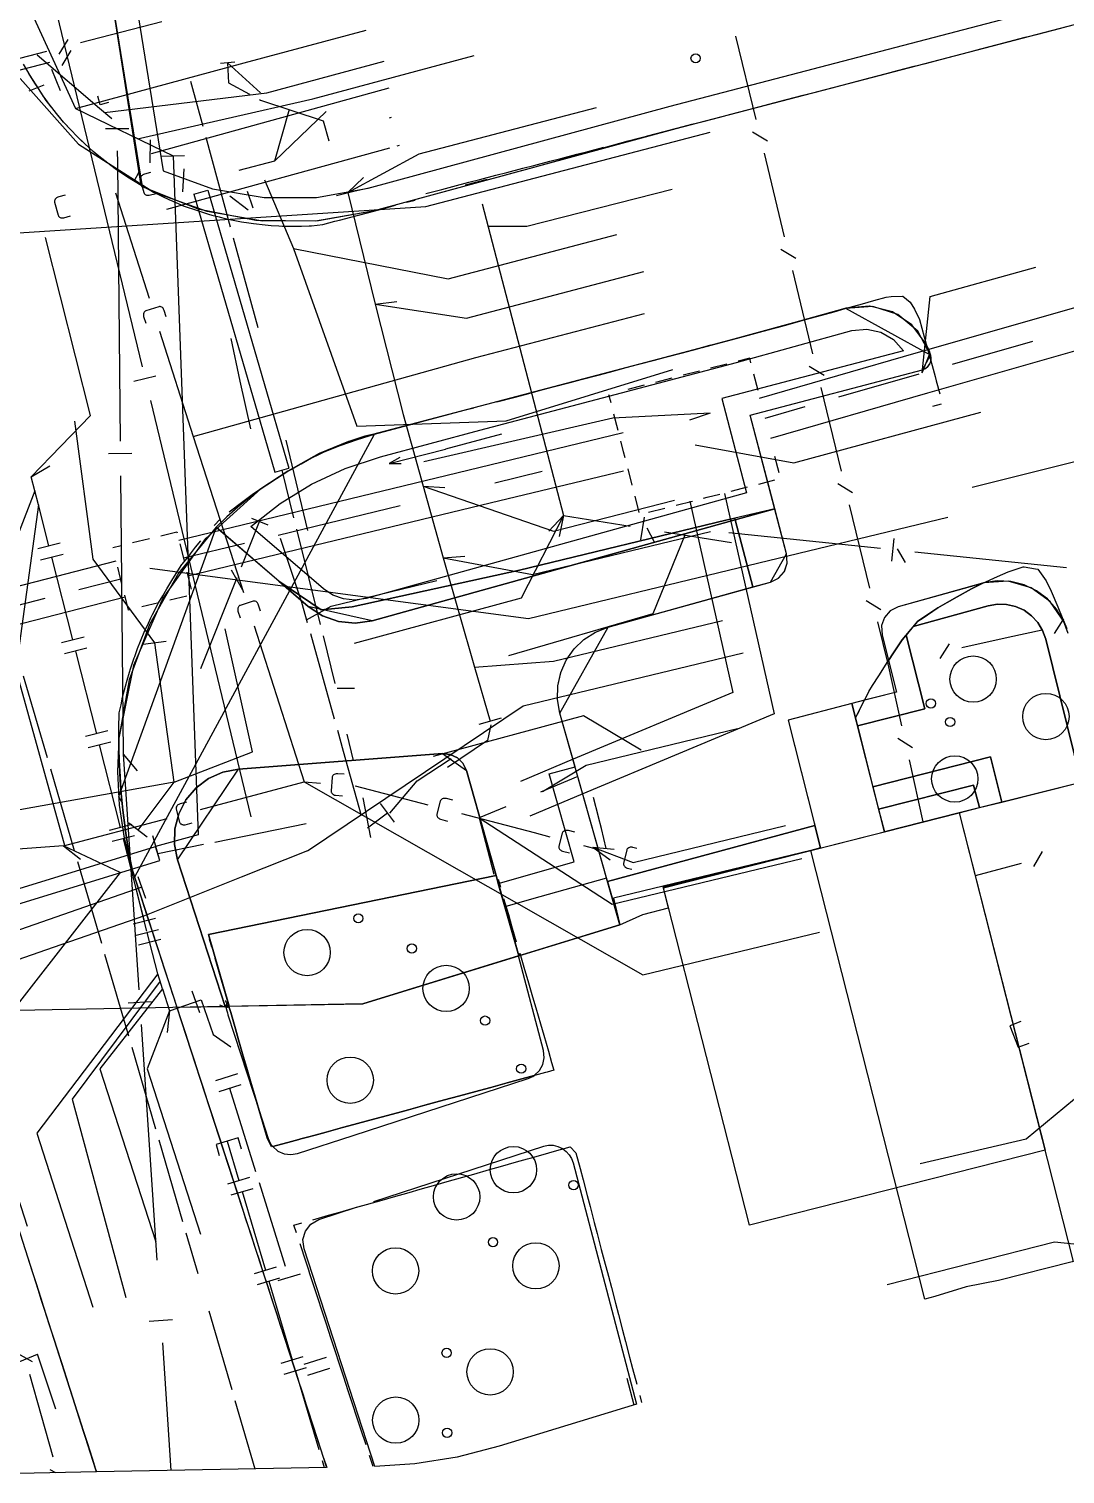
# Model space of a CAD drawing. Header units: metres. Extents: x 16996 to 17837, y 14166 to 14459.
# Drawn here: x 17384.9 to 17429.6, y 14255.9 to 14318.3 of the extents above; entities that cross this region are included whole.
import ezdxf

# ---------------------------------------------------------------- set-up
doc = ezdxf.new("R2010")
doc.units = ezdxf.units.M
for name, color, linetype in [('BOUNDARY', 7, 'Continuous'), ('BUILDING', 7, 'Continuous'), ('CURB', 7, 'Continuous'), ('ELECTR_CABLE', 7, 'Continuous'), ('ELECTR_CABLE_COMM', 7, 'Continuous'), ('GAS', 7, 'Continuous'), ('GRASS', 7, 'Continuous'), ('HEAT', 7, 'Continuous'), ('OVERHEAD_POWER_LINE', 7, 'Continuous'), ('ROAD', 7, 'Continuous'), ('SEWER', 7, 'Continuous'), ('SIDEWALK_PATH', 7, 'Continuous'), ('TREE', 3, 'Continuous'), ('WATER_PIPELINE', 7, 'Continuous')]:
    doc.layers.add(name, color=color, linetype=linetype)

# ---------------------------------------------------------------- blocks, each defined once
blk = doc.blocks.new('СНЕЖНОЯГОДНИК_MAGIC_BERRY')
blk.add_circle((0, 0), 0.2)
blk = doc.blocks.new('СПИРЕЯ_GREFSHEIM')
blk.add_circle((0, 0), 0.2)
blk = doc.blocks.new('СПИРЕЯ_ALBA')
blk.add_circle((0, 0), 0.2)
blk = doc.blocks.new('ВЕЙНИК_КАРЛ_ФЕСТЕР')
blk.add_circle((0, 0), 0.2)
blk = doc.blocks.new('БРУННЕРА_МИСТЕР_МОРС')
blk.add_circle((0, 0), 0.2)

msp = doc.modelspace()

# ---------------------------------------------------------------- linework, layer by layer
at = {"layer": 'BOUNDARY'}
msp.add_lwpolyline([(17441.538, 14288.572), (17425.018, 14284.461), (17421.788, 14283.64), (17420.381, 14289.175), (17417.631, 14288.46), (17419.035, 14282.94), (17418.615, 14282.833), (17410.094, 14280.77), (17410.364, 14279.62), (17399.273, 14276.208), (17369.437, 14275.633)], dxfattribs=at)
at = {"layer": 'BUILDING'}
for points in [[(17412.254, 14281.216), (17425.018, 14284.461), (17428.725, 14269.882), (17415.961, 14266.637)], [(17425.018, 14284.461), (17429.947, 14265.078), (17429.897, 14265.065), (17426.717, 14264.257), (17425.323, 14263.974), (17423.963, 14263.556), (17423.543, 14263.45), (17418.615, 14282.833)]]:
    msp.add_lwpolyline(points, close=True, dxfattribs=at)
at = {"layer": 'CURB'}
for points in [[(17388.579, 14318.716), (17389.743, 14311.505), (17389.713, 14311.55), (17389.406, 14311.734), (17389.62, 14312.134), (17389.713, 14311.55), (17389.851, 14311.475), (17390.29, 14311.238), (17390.332, 14311.215), (17390.624, 14311.072), (17390.92, 14310.936), (17390.966, 14310.916), (17391.426, 14310.718), (17391.519, 14310.678), (17392.13, 14310.467), (17392.608, 14310.319), (17392.759, 14310.275), (17393.074, 14310.191), (17393.118, 14310.18), (17393.332, 14310.129), (17393.821, 14310.026), (17394.03, 14309.987), (17394.351, 14309.935), (17394.56, 14309.906), (17395.057, 14309.849), (17395.323, 14309.826), (17395.648, 14309.805), (17395.803, 14309.799), (17396.303, 14309.788), (17396.625, 14309.791), (17396.951, 14309.803), (17397.052, 14309.81), (17397.547, 14309.866), (17398.068, 14310.004), (17398.27, 14310.057), (17398.754, 14310.185), (17399.477, 14310.377), (17399.961, 14310.505), (17400.684, 14310.696)], [(17388.644, 14318.301), (17388.761, 14317.561), (17388.839, 14317.067), (17388.956, 14316.328), (17389.034, 14315.834), (17389.152, 14315.095), (17389.23, 14314.601), (17389.347, 14313.862), (17389.425, 14313.368), (17389.542, 14312.628)], [(17411.565, 14313.696), (17412.281, 14313.882), (17412.765, 14314.008), (17412.827, 14314.024), (17413.48, 14314.195), (17413.964, 14314.321), (17414.68, 14314.508), (17415.164, 14314.634), (17415.88, 14314.821), (17416.363, 14314.947), (17417.079, 14315.134), (17417.563, 14315.26), (17418.279, 14315.447), (17418.763, 14315.573), (17419.478, 14315.76), (17419.962, 14315.886), (17420.678, 14316.073), (17421.162, 14316.199), (17421.877, 14316.386), (17422.361, 14316.512), (17423.077, 14316.699), (17423.561, 14316.825), (17424.276, 14317.012), (17424.76, 14317.138), (17425.476, 14317.325), (17425.96, 14317.451), (17426.676, 14317.638), (17427.159, 14317.764), (17427.875, 14317.951), (17428.359, 14318.077), (17429.075, 14318.264), (17429.559, 14318.39)], [(17388.983, 14312.001), (17388.926, 14312.038), (17388.644, 14312.232), (17388.397, 14312.412), (17388.002, 14312.718), (17387.881, 14312.816), (17387.632, 14313.026), (17387.456, 14313.182), (17387.09, 14313.522), (17386.917, 14313.692), (17386.689, 14313.926), (17386.59, 14314.034), (17386.256, 14314.406), (17386.253, 14314.41), (17386.043, 14314.66), (17385.84, 14314.914), (17385.804, 14314.962), (17385.511, 14315.367), (17385.493, 14315.393), (17385.266, 14315.735), (17385.12, 14315.966), (17384.857, 14316.392)], [(17410.723, 14313.477), (17411.081, 14313.57)], [(17402, 14311.207), (17402.681, 14311.385), (17403.165, 14311.511), (17403.846, 14311.688), (17404.33, 14311.814), (17405.011, 14311.991), (17405.495, 14312.117), (17406.176, 14312.294), (17406.66, 14312.42), (17407.342, 14312.597), (17407.826, 14312.723), (17408.507, 14312.9), (17408.991, 14313.026), (17409.672, 14313.203)], [(17401.168, 14310.824), (17401.53, 14310.92)], [(17405.064, 14302.207), (17405.794, 14302.4), (17406.277, 14302.528), (17407.008, 14302.722), (17407.491, 14302.849), (17408.222, 14303.043), (17408.705, 14303.171), (17409.435, 14303.364), (17409.919, 14303.492), (17410.649, 14303.685), (17411.132, 14303.813), (17411.863, 14304.007), (17412.346, 14304.135), (17413.077, 14304.328), (17413.079, 14304.329), (17413.454, 14304.428), (17413.56, 14304.456), (17414.29, 14304.649), (17413.938, 14304.556), (17414.689, 14304.755), (17415.172, 14304.883), (17415.922, 14305.084), (17416.405, 14305.214), (17417.141, 14305.412), (17417.155, 14305.416), (17417.637, 14305.55), (17418.386, 14305.758), (17418.867, 14305.892), (17419.616, 14306.1), (17420.097, 14306.235), (17420.846, 14306.443), (17421.328, 14306.577), (17421.864, 14306.726), (17422.081, 14306.762), (17422.579, 14306.775), (17422.585, 14306.775), (17422.91, 14306.507), (17423.095, 14306.211), (17423.308, 14305.764), (17423.512, 14305.015), (17423.642, 14304.532), (17423.846, 14303.782), (17423.977, 14303.3), (17424.026, 14303.119), (17424.18, 14302.55)], [(17410.364, 14279.62), (17407.782, 14288.766), (17409.866, 14292.471), (17416.871, 14294.419), (17417.57, 14295.637), (17415.991, 14301.634), (17423.435, 14303.595), (17423.786, 14304.224), (17420.119, 14306.245), (17415.139, 14304.874), (17413.079, 14304.329), (17404.06, 14301.953), (17399.769, 14300.794), (17389.415, 14281.676), (17391.243, 14276.053), (17391.225, 14276.107), (17391.444, 14275.434), (17391.599, 14274.959), (17391.818, 14274.286), (17391.972, 14273.811), (17392.191, 14273.138), (17392.346, 14272.663), (17392.565, 14271.99), (17392.72, 14271.515), (17392.939, 14270.842), (17393.094, 14270.367), (17393.313, 14269.694), (17393.467, 14269.219), (17393.686, 14268.546), (17393.841, 14268.07), (17394.06, 14267.398), (17394.215, 14266.922), (17394.434, 14266.25), (17394.589, 14265.774), (17394.643, 14265.607), (17394.807, 14265.102), (17394.962, 14264.626), (17395.181, 14263.954), (17395.336, 14263.478), (17395.555, 14262.806), (17395.709, 14262.33), (17395.928, 14261.658), (17396.083, 14261.182), (17396.302, 14260.51), (17396.457, 14260.034), (17396.676, 14259.361), (17396.83, 14258.886), (17397.049, 14258.213), (17397.204, 14257.738), (17397.423, 14257.065)], [(17393.506, 14297.452), (17394.1, 14297.906), (17394.497, 14298.21), (17394.505, 14298.216), (17395.124, 14298.618), (17395.543, 14298.89), (17396.034, 14299.208), (17396.176, 14299.288), (17396.612, 14299.533), (17397.264, 14299.9), (17397.718, 14300.107), (17398.41, 14300.392), (17398.878, 14300.568), (17399.359, 14300.729), (17399.595, 14300.776), (17400.08, 14300.898), (17400.803, 14301.09), (17401.286, 14301.218), (17402.009, 14301.41), (17402.492, 14301.538), (17403.215, 14301.729)], [(17403.699, 14301.857), (17404.06, 14301.953)], [(17424.246, 14302.104), (17423.872, 14302)], [(17417.057, 14297.584), (17399.681, 14292.753), (17396.92, 14293.37), (17392.947, 14296.791)], [(17392.947, 14296.791), (17388.726, 14285.14), (17388.883, 14284.881), (17388.845, 14285.29), (17388.817, 14285.649), (17388.786, 14286.148), (17388.78, 14286.247), (17388.759, 14286.726), (17388.754, 14286.918), (17388.744, 14287.418), (17388.742, 14287.685), (17388.745, 14288.164), (17388.746, 14288.188), (17388.758, 14288.688), (17388.761, 14288.771), (17388.833, 14289.125), (17388.904, 14289.443), (17389.026, 14289.928), (17389.094, 14290.178), (17389.196, 14290.524), (17389.242, 14290.668), (17389.401, 14291.142), (17389.424, 14291.21), (17389.55, 14291.549), (17389.673, 14291.863), (17389.869, 14292.323), (17389.97, 14292.549), (17390.125, 14292.875), (17390.197, 14293.02), (17390.427, 14293.464), (17390.456, 14293.518), (17390.632, 14293.834), (17390.808, 14294.133), (17391.071, 14294.559), (17391.456, 14295.183), (17391.482, 14295.21), (17391.799, 14295.595), (17391.832, 14295.639), (17392.054, 14295.924), (17392.279, 14296.198)], [(17392.855, 14296.871), (17393.121, 14297.133)], [(17420.938, 14289.318), (17420.989, 14289.425), (17421.124, 14289.689), (17421.275, 14289.959), (17421.548, 14290.378), (17421.945, 14290.985), (17422.218, 14291.404), (17422.563, 14291.933), (17422.623, 14292.005), (17422.944, 14292.388), (17423.23, 14292.729), (17423.464, 14292.884), (17423.88, 14293.161), (17424.096, 14293.304), (17424.501, 14293.535), (17424.935, 14293.782), (17425.547, 14294.131), (17425.566, 14294.14), (17426.018, 14294.355), (17426.673, 14294.666), (17427.131, 14294.865), (17427.788, 14295.082), (17427.82, 14295.077), (17428.314, 14294.998), (17428.41, 14294.983), (17428.77, 14294.468), (17428.996, 14294.025), (17429.276, 14293.356), (17429.469, 14292.895), (17429.669, 14292.417)], [(17420.539, 14288.553), (17420.71, 14288.873)], [(17392.886, 14278.179), (17393.089, 14277.481), (17393.228, 14277.001), (17393.43, 14276.303), (17393.339, 14276.076), (17391.276, 14282.419), (17393.901, 14286.338), (17402.706, 14287.01), (17403.744, 14286.285), (17406.004, 14278.279), (17406.053, 14278.387), (17406.256, 14277.69), (17406.396, 14277.21), (17406.599, 14276.512), (17406.739, 14276.032), (17406.942, 14275.335), (17407.082, 14274.855), (17407.285, 14274.157), (17407.425, 14273.677), (17407.524, 14273.338), (17407.234, 14273.259), (17407.164, 14273.24), (17406.682, 14273.109), (17405.981, 14272.919), (17405.498, 14272.787), (17404.797, 14272.597), (17404.315, 14272.466), (17403.614, 14272.275), (17403.131, 14272.144), (17403.008, 14272.111), (17402.43, 14271.954), (17401.948, 14271.822), (17401.247, 14271.632), (17400.764, 14271.501), (17400.063, 14271.31), (17399.581, 14271.179), (17398.88, 14270.989), (17398.397, 14270.857), (17397.696, 14270.667), (17397.214, 14270.536), (17396.879, 14270.445), (17396.596, 14270.368), (17396.513, 14270.345), (17396.03, 14270.214), (17395.548, 14270.083), (17395.329, 14270.024), (17395.14, 14270.414), (17394.937, 14271.112), (17394.798, 14271.592), (17394.595, 14272.29), (17394.456, 14272.77), (17394.253, 14273.467), (17394.114, 14273.948), (17393.912, 14274.645), (17393.772, 14275.125), (17393.57, 14275.823)], [(17421.542, 14284.609), (17425.644, 14285.652), (17425.892, 14284.678)], [(17409.785, 14282.92), (17409.571, 14283.776), (17409.45, 14284.261), (17409.444, 14284.282), (17409.236, 14285.116)], [(17389.245, 14282.367), (17389.231, 14282.441), (17389.147, 14282.913), (17389.112, 14283.126), (17389.037, 14283.62), (17389.002, 14283.861), (17388.995, 14283.919), (17388.942, 14284.336), (17388.936, 14284.384)], [(17409.838, 14281.482), (17418.788, 14283.909)], [(17389.468, 14281.512), (17389.568, 14281.197), (17389.575, 14281.174)], [(17405.227, 14281.222), (17405.125, 14281.571)], [(17389.73, 14280.699), (17389.949, 14280.026), (17390.104, 14279.551), (17390.323, 14278.878), (17390.478, 14278.403), (17390.697, 14277.73), (17390.851, 14277.255), (17391.07, 14276.582)], [(17405.913, 14278.867), (17405.71, 14279.565), (17405.57, 14280.045), (17405.366, 14280.742)], [(17392.645, 14279.008), (17392.747, 14278.659)], [(17397.117, 14266.881), (17397.794, 14267.073), (17398.275, 14267.209), (17398.952, 14267.401), (17399.433, 14267.538), (17400.111, 14267.73), (17400.592, 14267.867), (17401.269, 14268.059), (17401.75, 14268.195), (17402.427, 14268.387), (17402.908, 14268.524), (17403.585, 14268.716), (17404.066, 14268.852), (17404.743, 14269.045), (17405.224, 14269.181), (17405.902, 14269.373), (17406.383, 14269.51), (17406.499, 14269.543), (17407.06, 14269.702), (17407.541, 14269.838), (17408.218, 14270.03), (17408.475, 14269.774), (17408.653, 14269.093), (17408.78, 14268.609), (17408.959, 14267.929), (17409.086, 14267.445), (17409.265, 14266.764), (17409.391, 14266.28), (17409.57, 14265.599), (17409.697, 14265.116), (17409.876, 14264.435), (17410.003, 14263.951), (17410.181, 14263.27), (17410.308, 14262.787), (17410.487, 14262.106), (17410.614, 14261.622), (17410.792, 14260.941), (17410.919, 14260.458), (17411.098, 14259.777)], [(17396.297, 14266.648), (17396.636, 14266.744)], [(17396.407, 14266.314), (17396.297, 14266.648)], [(17399.412, 14257.163), (17399.192, 14257.832), (17399.036, 14258.307), (17398.816, 14258.975), (17398.66, 14259.451), (17398.441, 14260.119), (17398.285, 14260.594), (17398.065, 14261.263), (17397.909, 14261.738), (17397.69, 14262.407), (17397.534, 14262.882), (17397.314, 14263.551), (17397.158, 14264.026), (17396.987, 14264.546), (17396.939, 14264.695), (17396.783, 14265.17), (17396.779, 14265.181), (17396.608, 14265.701), (17396.563, 14265.839)], [(17384.795, 14265.274), (17385.011, 14264.601), (17385.164, 14264.125), (17385.379, 14263.452), (17385.532, 14262.976), (17385.748, 14262.303), (17385.9, 14261.827), (17386.116, 14261.154), (17386.269, 14260.678), (17386.484, 14260.005), (17386.637, 14259.529), (17386.853, 14258.856), (17387.005, 14258.38), (17387.221, 14257.707), (17387.373, 14257.231), (17387.589, 14256.558)], [(17411.225, 14259.293), (17411.306, 14258.984)], [(17397.578, 14256.59), (17397.713, 14256.174)], [(17399.723, 14256.216), (17399.568, 14256.688)], [(17387.742, 14256.082), (17387.773, 14255.983)]]:
    msp.add_lwpolyline(points, dxfattribs=at)
at = {"layer": 'ELECTR_CABLE'}
for points in [[(17371.988, 14315.47), (17384.916, 14319.143), (17386.868, 14314.871), (17391.08, 14312.831)], [(17386.868, 14314.871), (17394.149, 14316.856), (17399.414, 14318.262)], [(17385.212, 14317.199), (17387.908, 14314.892), (17388.434, 14314.447)], [(17388.125, 14314.709), (17395.123, 14315.56), (17400.199, 14316.916)], [(17389.551, 14313.572), (17397.114, 14315.3), (17404.075, 14317.16)], [(17393.747, 14316.884), (17393.127, 14316.816)], [(17393.437, 14316.85), (17393.474, 14315.982), (17394.378, 14315.497)], [(17393.437, 14316.85), (17394.862, 14315.55)], [(17391.83, 14316.054), (17392.359, 14314.119)], [(17396.098, 14314.827), (17395.466, 14312.605), (17393.923, 14312.201)], [(17394.818, 14315.261), (17394.862, 14315.237), (17397.567, 14314.339), (17397.804, 14313.482)], [(17398.624, 14311.243), (17401.711, 14312.916), (17409.361, 14314.919)], [(17397.685, 14314.754), (17395.466, 14312.605), (17393.923, 14312.201)], [(17392.49, 14313.637), (17393.548, 14309.768)], [(17390.099, 14313.527), (17390.075, 14312.527)], [(17391.08, 14312.831), (17392.159, 14283.506), (17390.325, 14282.993)], [(17390.58, 14312.813), (17391.58, 14312.849)], [(17391.542, 14312.277), (17391.484, 14311.278)], [(17398.624, 14311.243), (17399.296, 14311.892)], [(17391.98, 14311.174), (17392.58, 14311.348)], [(17391.98, 14311.174), (17395.472, 14299.165)], [(17392.58, 14311.348), (17396.072, 14299.339)], [(17393.533, 14311.104), (17394.325, 14310.493)], [(17394.544, 14310.578), (17394.294, 14311.286)], [(17398.139, 14311.123), (17399.109, 14311.363)], [(17398.624, 14311.243), (17399.534, 14311.452)], [(17398.624, 14311.243), (17399.813, 14306.431), (17401.011, 14301.657), (17402.745, 14295.462), (17404.1, 14290.753), (17404.772, 14288.417)], [(17393.68, 14309.285), (17394.737, 14305.416)], [(17399.813, 14306.431), (17403.754, 14305.819), (17411.402, 14307.831)], [(17399.813, 14306.431), (17400.741, 14306.54)], [(17393.576, 14304.939), (17393.969, 14303.1), (17394.417, 14301.043)], [(17390.292, 14291.791), (17387.628, 14295.406), (17386.836, 14301.365)], [(17395.944, 14300.553), (17396.887, 14296.654)], [(17395.472, 14299.165), (17396.072, 14299.339)], [(17395.772, 14299.252), (17396.285, 14297.191)], [(17401.878, 14298.56), (17407.5, 14296.621), (17412.727, 14297.956)], [(17401.878, 14298.56), (17402.81, 14298.503)], [(17394.036, 14295.078), (17394.819, 14297.043)], [(17394.473, 14297.188), (17395.166, 14296.899)], [(17396.406, 14296.705), (17397.433, 14292.583)], [(17395.71, 14296.317), (17396.628, 14293.556), (17396.875, 14292.674)], [(17402.745, 14295.462), (17406.592, 14294.747), (17414.278, 14296.606)], [(17402.745, 14295.462), (17403.676, 14295.543)], [(17393.582, 14294.953), (17394.079, 14294.086)], [(17392.285, 14290.683), (17393.851, 14294.614)], [(17396.842, 14292.793), (17397.909, 14293.384), (17402.469, 14294.487)], [(17391.134, 14285.776), (17394.504, 14287.082), (17393.326, 14292.404)], [(17404.099, 14290.753), (17407.5, 14291), (17414.807, 14292.767)], [(17390.788, 14291.86), (17389.797, 14291.721)], [(17391.134, 14285.776), (17390.292, 14291.791)], [(17397.01, 14292.193), (17398.041, 14288.509)], [(17397.554, 14292.097), (17398.067, 14290.036)], [(17396.88, 14282.817), (17406.195, 14289.069), (17415.695, 14291.367)], [(17384.615, 14290.366), (17385.645, 14286.838)], [(17398.16, 14289.833), (17398.91, 14289.833)], [(17398.176, 14288.027), (17398.431, 14287.117), (17399.207, 14284.343)], [(17404.801, 14288.251), (17404.653, 14287.573), (17402.935, 14286.417)], [(17404.292, 14288.278), (17405.253, 14288.555)], [(17398.578, 14287.845), (17398.85, 14286.715)], [(17401.62, 14285.84), (17403.082, 14286.803)], [(17385.785, 14286.358), (17386.815, 14282.831)], [(17389.567, 14283.711), (17391.134, 14285.776), (17367.513, 14281.547)], [(17400.445, 14284.437), (17401.62, 14285.84)], [(17399.616, 14283.389), (17399.285, 14285.108)], [(17400.637, 14284.057), (17400.031, 14284.853)], [(17399.48, 14283.804), (17400.334, 14284.455)], [(17389.965, 14283.409), (17389.169, 14284.013)], [(17392.879, 14283.194), (17396.823, 14283.992)], [(17362.412, 14274.405), (17390.325, 14282.993)], [(17390.19, 14283.475), (17390.46, 14282.511)], [(17390.509, 14282.397), (17390.325, 14282.993)], [(17390.417, 14282.695), (17392.389, 14283.094)], [(17396.88, 14282.817), (17394.024, 14281.673), (17389.854, 14280.003), (17385.908, 14278.632), (17381.23, 14277.006), (17377.435, 14275.694), (17373.196, 14274.228), (17369.565, 14272.972), (17366.242, 14271.92), (17359.307, 14269.723)], [(17362.56, 14273.797), (17390.509, 14282.397)], [(17386.955, 14282.351), (17387.985, 14278.823)], [(17389.564, 14281.709), (17389.894, 14280.765)], [(17389.729, 14281.237), (17371.775, 14274.978)], [(17388.125, 14278.343), (17389.155, 14274.815)], [(17393.334, 14276.353), (17393.34, 14276.339), (17393.36, 14276.292), (17393.369, 14276.271), (17393.382, 14276.239), (17393.395, 14276.203), (17393.404, 14276.179), (17393.412, 14276.155), (17393.418, 14276.137), (17393.423, 14276.119), (17393.425, 14276.107), (17393.427, 14276.098), (17393.428, 14276.089), (17393.429, 14276.085), (17393.429, 14276.082), (17393.429, 14276.075), (17393.429, 14276.071), (17393.429, 14276.068), (17393.429, 14276.064), (17393.428, 14276.061), (17393.427, 14276.057), (17393.426, 14276.055), (17393.426, 14276.053), (17393.425, 14276.052), (17393.424, 14276.05), (17393.423, 14276.049), (17393.422, 14276.048), (17393.421, 14276.046), (17393.419, 14276.045), (17393.419, 14276.045), (17393.418, 14276.044), (17393.417, 14276.043), (17393.416, 14276.043), (17393.414, 14276.042), (17393.413, 14276.042), (17393.411, 14276.041), (17393.409, 14276.041), (17393.408, 14276.041), (17393.407, 14276.04), (17393.405, 14276.04), (17393.403, 14276.04), (17393.402, 14276.04), (17393.4, 14276.04), (17393.397, 14276.041), (17393.395, 14276.041), (17393.391, 14276.042), (17393.387, 14276.043), (17393.383, 14276.044), (17393.375, 14276.047), (17393.281, 14276.079), (17393.25, 14276.09), (17393.146, 14276.127), (17393.106, 14276.141)], [(17389.295, 14274.336), (17390.325, 14270.808)], [(17390.465, 14270.328), (17391.495, 14266.8)], [(17391.635, 14266.32), (17392.15, 14264.557)], [(17392.621, 14262.943), (17393.612, 14259.549)], [(17393.752, 14259.069), (17394.614, 14256.114)]]:
    msp.add_lwpolyline(points, dxfattribs=at)
at = {"layer": 'ELECTR_CABLE_COMM'}
for points in [[(17387.086, 14317.727), (17390.594, 14318.628)], [(17415.368, 14318.004), (17416.241, 14314.401)], [(17382.124, 14316.453), (17385.633, 14317.354)], [(17386.168, 14317.218), (17386.55, 14317.863)], [(17386.297, 14316.735), (17386.679, 14317.38)], [(17382.25, 14315.97), (17385.762, 14316.871)], [(17416.097, 14313.867), (17416.737, 14313.477)], [(17416.594, 14312.943), (17417.467, 14309.34)], [(17417.323, 14308.806), (17417.963, 14308.416)], [(17417.82, 14307.882), (17418.693, 14304.279)], [(17418.549, 14303.745), (17419.189, 14303.355)], [(17433.984, 14303.958), (17430.586, 14299.762), (17425.58, 14298.51)], [(17419.046, 14302.821), (17419.919, 14299.218)], [(17419.775, 14298.684), (17420.415, 14298.293)], [(17420.272, 14297.76), (17421.144, 14294.156)], [(17421.001, 14293.623), (17421.641, 14293.232)], [(17421.498, 14292.699), (17421.934, 14290.897)], [(17425.134, 14291.6), (17427.133, 14292.039), (17428.604, 14292.362)], [(17429.135, 14292.207), (17429.539, 14292.839)], [(17424.2, 14291.123), (17424.604, 14291.755)], [(17421.934, 14290.897), (17422.531, 14288.212)], [(17422.377, 14287.681), (17423.01, 14287.279)], [(17422.856, 14286.748), (17423.453, 14284.063)], [(17428.606, 14282.786), (17428.231, 14282.137)], [(17389.564, 14281.709), (17389.894, 14280.765)], [(17427.694, 14282.268), (17425.711, 14281.737)], [(17389.729, 14281.237), (17371.775, 14274.978)], [(17431.253, 14273.127), (17427.913, 14270.354), (17423.331, 14269.3)], [(17385.017, 14260.734), (17384.363, 14261.101)], [(17385.9, 14256.621), (17384.893, 14260.196)], [(17386.015, 14255.949), (17385.776, 14256.083)]]:
    msp.add_lwpolyline(points, dxfattribs=at)
at = {"layer": 'GAS'}
for points in [[(17384.96, 14298.97), (17387.523, 14301.617), (17385.569, 14309.301)], [(17384.96, 14298.97), (17385.766, 14299.443)], [(17385.27, 14297.76), (17384.96, 14298.97)], [(17385.115, 14298.365), (17382.039, 14290.395), (17384.385, 14281.933)], [(17385.27, 14297.76), (17384.292, 14290.634), (17386.407, 14283.007)], [(17385.723, 14295.976), (17385.386, 14297.306), (17385.27, 14297.76)], [(17386.208, 14296.099), (17385.239, 14295.853)], [(17386.331, 14295.615), (17385.362, 14295.369)], [(17386.753, 14291.924), (17385.847, 14295.492)], [(17387.238, 14292.047), (17386.269, 14291.801)], [(17387.361, 14291.563), (17386.392, 14291.317)], [(17387.783, 14287.872), (17386.877, 14291.44)], [(17388.268, 14287.995), (17387.299, 14287.749)], [(17388.391, 14287.511), (17387.422, 14287.265)], [(17388.813, 14283.82), (17387.907, 14287.388)], [(17389.298, 14283.943), (17388.329, 14283.697)], [(17389.421, 14283.459), (17388.452, 14283.213)], [(17389.843, 14279.768), (17388.937, 14283.336)], [(17389.952, 14279.343), (17389.486, 14281.175)], [(17390.328, 14279.891), (17389.359, 14279.645)], [(17390.451, 14279.407), (17389.482, 14279.161)], [(17390.42, 14277.5), (17389.967, 14279.284)], [(17390.559, 14278.982), (17389.59, 14278.735)], [(17390.42, 14277.5), (17385.197, 14270.617), (17387.622, 14263.098)], [(17390.63, 14276.85), (17390.42, 14277.5)], [(17390.524, 14277.18), (17386.729, 14272.093), (17389.048, 14263.517)], [(17390.63, 14276.85), (17387.921, 14273.399), (17390.334, 14265.92)], [(17390.63, 14276.85), (17390.92, 14275.9)], [(17391.891, 14276.767), (17392.219, 14275.823)], [(17390.92, 14275.9), (17392.3, 14276.38)], [(17392.3, 14276.38), (17392.81, 14274.88)], [(17390.92, 14275.9), (17389.964, 14273.399), (17392.27, 14266.251)], [(17390.92, 14275.9), (17390.832, 14274.97)], [(17392.81, 14274.88), (17393.577, 14274.347)], [(17427.676, 14275.441), (17427.21, 14275.26), (17427.572, 14274.328), (17428.038, 14274.509)], [(17393.864, 14273.18), (17392.909, 14272.883)], [(17394.013, 14272.703), (17393.058, 14272.405)], [(17394.661, 14268.946), (17393.536, 14272.554)], [(17394.037, 14269.931), (17393.894, 14270.41), (17392.936, 14270.125), (17393.078, 14269.646)], [(17393.415, 14270.268), (17393.919, 14268.571)], [(17393.44, 14268.429), (17394.398, 14268.714)], [(17393.582, 14267.949), (17394.541, 14268.234)], [(17394.061, 14268.092), (17395.069, 14264.699)], [(17395.936, 14264.86), (17394.81, 14268.468)], [(17394.59, 14264.556), (17395.549, 14264.841)], [(17394.733, 14264.077), (17395.691, 14264.362)], [(17395.212, 14264.219), (17396.22, 14260.826)], [(17396.562, 14264.532), (17395.607, 14264.234)], [(17395.741, 14260.684), (17396.699, 14260.969)], [(17395.883, 14260.205), (17396.842, 14260.489)], [(17397.688, 14260.923), (17396.733, 14260.625)], [(17396.362, 14260.347), (17397.371, 14256.954)], [(17397.836, 14260.446), (17396.882, 14260.148)], [(17397.513, 14256.475), (17397.603, 14256.172)]]:
    msp.add_lwpolyline(points, dxfattribs=at)
at = {"layer": 'GRASS'}
for points in [[(17466.077, 14328.033), (17469.492, 14329.007), (17477.544, 14330.933), (17483.483, 14332.519), (17480.893, 14343.351), (17480.842, 14343.507), (17480.767, 14343.652), (17480.669, 14343.782), (17480.55, 14343.896), (17477.954, 14343.038), (17459.04, 14338.983), (17390.821, 14322.107), (17389.796, 14321.635), (17389.039, 14320.849), (17388.612, 14319.844), (17388.579, 14318.716), (17389.743, 14311.505), (17392.145, 14310.55), (17394.661, 14310.055), (17397.225, 14310.027), (17399.771, 14310.472), (17412.796, 14314.016), (17446.593, 14322.848)], [(17391.061, 14321.136), (17390.378, 14320.822), (17389.873, 14320.297), (17389.588, 14319.627), (17389.567, 14318.876), (17390.647, 14312.178), (17392.788, 14311.409), (17395.013, 14311.026), (17397.27, 14311.034), (17399.509, 14311.437), (17412.538, 14314.982), (17446.338, 14323.815), (17465.811, 14328.997), (17469.238, 14329.975), (17477.298, 14331.902), (17482.284, 14333.234), (17479.92, 14343.119)], [(17465.811, 14328.997), (17469.238, 14329.975), (17477.298, 14331.902), (17482.284, 14333.234), (17479.92, 14343.119), (17475.311, 14341.979), (17391.061, 14321.136), (17390.378, 14320.822), (17389.873, 14320.297), (17389.588, 14319.627), (17389.567, 14318.876), (17390.647, 14312.178), (17392.788, 14311.409), (17395.013, 14311.026), (17397.27, 14311.034), (17399.509, 14311.437), (17412.538, 14314.982), (17446.338, 14323.815)], [(17415.991, 14301.634), (17423.435, 14303.595), (17423.529, 14303.63), (17423.614, 14303.683), (17423.686, 14303.752), (17423.744, 14303.835), (17423.784, 14303.927), (17423.805, 14304.025), (17423.806, 14304.125), (17423.786, 14304.224), (17423.234, 14305.257), (17422.364, 14305.98), (17421.287, 14306.331), (17420.119, 14306.245), (17415.139, 14304.874), (17413.079, 14304.329), (17404.06, 14301.953), (17399.769, 14300.794), (17399.022, 14300.571), (17398.287, 14300.31), (17397.567, 14300.011), (17396.863, 14299.674), (17396.034, 14299.208), (17394.866, 14298.45), (17394.36, 14298.066), (17393.871, 14297.661), (17393.4, 14297.236), (17392.947, 14296.791), (17395.355, 14294.717), (17395.654, 14294.46), (17397.475, 14293.223), (17398.812, 14293.354), (17406.042, 14294.932), (17414.943, 14297.089), (17415.332, 14297.187), (17415.353, 14297.11), (17417.057, 14297.584)], [(17400.03, 14299.829), (17404.318, 14300.987), (17413.334, 14303.362), (17415.4, 14303.909), (17420.384, 14305.281), (17421.026, 14305.35), (17421.642, 14305.216), (17422.186, 14304.898), (17422.612, 14304.412), (17414.769, 14302.347), (17415.839, 14298.283), (17399.413, 14293.717), (17398.925, 14293.644), (17398.441, 14293.692), (17397.983, 14293.855), (17397.572, 14294.128), (17394.437, 14296.828), (17395.699, 14297.815), (17397.061, 14298.65), (17398.509, 14299.323)], [(17417.057, 14297.584), (17415.332, 14297.187), (17415.353, 14297.11)], [(17415.353, 14297.11), (17415.332, 14297.187), (17414.943, 14297.089), (17406.042, 14294.932), (17398.812, 14293.354), (17397.475, 14293.223), (17395.654, 14294.46), (17396.92, 14293.37), (17397.536, 14292.96), (17398.223, 14292.716), (17398.949, 14292.644), (17399.681, 14292.753)], [(17423.88, 14293.161), (17424.096, 14293.304), (17424.501, 14293.535), (17424.935, 14293.782), (17425.547, 14294.131), (17426.018, 14294.355), (17426.076, 14294.382), (17426.025, 14294.369), (17422.39, 14293.358), (17422.041, 14293.182), (17421.793, 14292.896), (17421.668, 14292.539), (17421.689, 14292.148), (17421.973, 14291.029), (17422.218, 14291.404), (17422.563, 14291.933), (17422.944, 14292.388), (17423.23, 14292.729)], [(17423.039, 14292.501), (17422.726, 14292.127), (17423.535, 14288.945), (17420.627, 14288.206), (17421.296, 14285.578), (17426.367, 14286.868), (17426.862, 14284.92), (17430.285, 14285.772), (17428.753, 14291.955), (17428.618, 14292.333), (17428.413, 14292.673), (17428.145, 14292.965), (17427.82, 14293.201), (17427.455, 14293.368), (17427.068, 14293.457), (17426.671, 14293.469), (17426.276, 14293.401)], [(17423.535, 14288.945), (17422.726, 14292.127), (17422.563, 14291.933), (17422.218, 14291.404), (17421.973, 14291.029), (17422.319, 14289.668), (17420.381, 14289.175), (17420.627, 14288.206)], [(17420.937, 14289.316), (17420.381, 14289.175), (17420.536, 14288.564)], [(17403.744, 14286.285), (17403.594, 14286.597), (17403.355, 14286.833), (17403.05, 14286.977), (17402.706, 14287.01), (17393.901, 14286.338), (17393.232, 14286.209), (17392.617, 14285.937), (17392.078, 14285.535), (17391.637, 14285.016), (17391.324, 14284.411), (17391.158, 14283.759), (17391.141, 14283.086), (17391.276, 14282.419), (17393.333, 14276.093), (17393.501, 14276.097), (17392.605, 14279.204), (17405.023, 14281.754)], [(17426.862, 14284.92), (17426.367, 14286.868), (17421.296, 14285.578), (17421.542, 14284.609), (17425.644, 14285.652), (17425.892, 14284.678)], [(17405.121, 14281.407), (17405.023, 14281.754), (17392.605, 14279.204), (17393.501, 14276.097), (17399.273, 14276.208), (17406.004, 14278.279), (17405.406, 14280.397)], [(17407.073, 14274.186), (17405.995, 14278.276), (17399.273, 14276.208), (17393.49, 14276.096), (17393.57, 14275.823), (17393.772, 14275.125), (17393.912, 14274.645), (17394.114, 14273.948), (17394.253, 14273.467), (17394.456, 14272.77), (17394.595, 14272.29), (17394.798, 14271.592), (17395.19, 14270.382), (17395.225, 14270.289), (17395.269, 14270.201), (17395.322, 14270.117), (17395.383, 14270.038), (17395.548, 14270.083), (17396.03, 14270.214), (17396.513, 14270.345), (17396.596, 14270.368), (17396.879, 14270.445), (17397.214, 14270.536), (17397.696, 14270.667), (17398.397, 14270.857), (17398.88, 14270.989), (17399.581, 14271.179), (17400.063, 14271.31), (17400.764, 14271.501), (17401.247, 14271.632), (17401.948, 14271.822), (17402.43, 14271.954), (17403.008, 14272.111), (17403.131, 14272.144), (17403.614, 14272.275), (17404.315, 14272.466), (17404.797, 14272.597), (17405.498, 14272.787), (17405.981, 14272.919), (17406.671, 14273.106), (17406.896, 14273.318), (17407.043, 14273.582), (17407.104, 14273.878)], [(17393.57, 14275.823), (17393.49, 14276.096), (17393.358, 14276.094), (17393.377, 14276.001), (17393.399, 14275.909), (17393.424, 14275.818), (17393.452, 14275.728), (17394.811, 14271.548), (17394.595, 14272.29), (17394.456, 14272.77), (17394.253, 14273.467), (17394.114, 14273.948), (17393.912, 14274.645), (17393.772, 14275.125)], [(17406.415, 14272.98), (17406.482, 14273.005), (17406.547, 14273.034), (17406.61, 14273.068), (17406.671, 14273.106), (17405.981, 14272.919), (17405.498, 14272.787), (17404.797, 14272.597), (17404.315, 14272.466), (17403.614, 14272.275), (17403.131, 14272.144), (17403.008, 14272.111), (17402.43, 14271.954), (17401.948, 14271.822), (17401.247, 14271.632), (17400.764, 14271.501), (17400.063, 14271.31), (17399.581, 14271.179), (17398.88, 14270.989), (17398.397, 14270.857), (17397.696, 14270.667), (17397.214, 14270.536), (17396.879, 14270.445), (17396.596, 14270.368), (17396.513, 14270.345), (17396.03, 14270.214), (17395.548, 14270.083), (17395.383, 14270.038), (17395.607, 14269.846), (17395.872, 14269.728), (17396.159, 14269.692), (17396.45, 14269.74), (17398.85, 14270.521)], [(17396.735, 14265.627), (17396.69, 14266.022), (17396.795, 14266.39), (17397.031, 14266.692), (17397.377, 14266.887), (17399.001, 14267.415), (17399.433, 14267.538), (17400.111, 14267.73), (17400.592, 14267.867), (17401.269, 14268.059), (17401.75, 14268.195), (17402.427, 14268.387), (17402.908, 14268.524), (17403.585, 14268.716), (17404.066, 14268.852), (17404.743, 14269.045), (17405.224, 14269.181), (17405.902, 14269.373), (17406.383, 14269.51), (17406.499, 14269.543), (17407.06, 14269.702), (17407.541, 14269.838), (17407.903, 14269.941), (17408.056, 14269.826), (17408.183, 14269.685), (17408.282, 14269.522), (17408.348, 14269.343), (17411.093, 14258.919), (17405.154, 14257.092), (17403.352, 14256.628), (17401.515, 14256.334), (17399.794, 14256.22)], [(17407.541, 14269.838), (17407.903, 14269.941), (17407.707, 14270.033), (17407.498, 14270.081), (17407.284, 14270.083), (17407.072, 14270.039), (17399.738, 14267.655), (17400.111, 14267.73), (17400.592, 14267.867), (17401.269, 14268.059), (17401.75, 14268.195), (17402.427, 14268.387), (17402.908, 14268.524), (17403.585, 14268.716), (17404.066, 14268.852), (17404.743, 14269.045), (17405.224, 14269.181), (17405.902, 14269.373), (17406.383, 14269.51), (17406.499, 14269.543), (17407.06, 14269.702)]]:
    msp.add_lwpolyline(points, close=True, dxfattribs=at)
for points in [[(17429.724, 14292.195), (17429.525, 14292.754), (17429.224, 14293.258), (17428.83, 14293.694), (17428.354, 14294.047), (17427.818, 14294.3), (17427.248, 14294.442), (17426.662, 14294.47), (17426.076, 14294.382), (17426.018, 14294.355), (17425.547, 14294.131), (17424.935, 14293.782), (17424.501, 14293.535), (17424.096, 14293.304), (17423.88, 14293.161), (17423.23, 14292.729), (17423.039, 14292.501), (17426.276, 14293.401), (17426.671, 14293.469), (17427.068, 14293.457), (17427.455, 14293.368), (17427.82, 14293.201), (17428.145, 14292.965), (17428.413, 14292.673), (17428.618, 14292.333), (17428.753, 14291.955), (17430.285, 14285.772)], [(17384.781, 14265.318), (17384.998, 14264.642), (17385.151, 14264.166), (17385.367, 14263.49), (17385.52, 14263.013), (17385.737, 14262.337), (17385.889, 14261.861), (17386.106, 14261.185), (17386.259, 14260.709), (17386.475, 14260.033), (17386.628, 14259.557), (17386.845, 14258.88), (17386.997, 14258.404), (17387.214, 14257.728), (17387.367, 14257.252), (17387.583, 14256.576), (17387.736, 14256.1), (17387.773, 14255.983), (17383.062, 14255.892)]]:
    msp.add_lwpolyline(points, dxfattribs=at)
at = {"layer": 'HEAT'}
for points in [[(17416.392, 14302.367), (17423.169, 14304.324), (17445.898, 14310.819)], [(17416.891, 14300.637), (17423.666, 14302.594), (17446.336, 14309.073)], [(17423.417, 14303.459), (17423.763, 14306.757), (17428.33, 14308.03)], [(17424.727, 14303.833), (17428.199, 14304.825)], [(17423.417, 14303.459), (17423.76, 14304.328)], [(17414.99, 14303.837), (17414.286, 14303.656)], [(17416.03, 14303.89), (17415.978, 14304.09), (17415.474, 14303.961)], [(17411.425, 14302.923), (17410.721, 14302.743)], [(17412.614, 14303.228), (17411.91, 14303.048)], [(17413.802, 14303.532), (17413.098, 14303.352)], [(17416.334, 14302.702), (17416.154, 14303.406)], [(17419.817, 14302.419), (17423.285, 14303.421)], [(17409.885, 14302.529), (17409.975, 14302.177)], [(17414.262, 14301.714), (17410.06, 14301.499), (17401.9, 14299.621)], [(17410.099, 14301.693), (17410.28, 14300.989)], [(17414.262, 14301.714), (17413.376, 14301.418)], [(17413.619, 14300.35), (17417.874, 14299.566), (17425.957, 14301.754)], [(17416.641, 14301.502), (17418.376, 14302.003)], [(17404.757, 14299.485), (17410.516, 14300.878)], [(17410.404, 14300.504), (17410.519, 14300.056), (17410.584, 14299.8)], [(17417.247, 14299.137), (17417.067, 14299.841)], [(17391.331, 14296.238), (17404.757, 14299.485)], [(17404.974, 14298.715), (17407.018, 14299.209)], [(17405.192, 14297.944), (17410.521, 14299.233)], [(17410.708, 14299.316), (17410.889, 14298.612)], [(17416.363, 14298.652), (17417.067, 14298.833)], [(17391.724, 14294.687), (17405.192, 14297.944)], [(17414.89, 14298.252), (17417.033, 14288.733), (17408.769, 14285.272)], [(17411.013, 14298.128), (17411.193, 14297.424)], [(17413.987, 14298.044), (17414.139, 14298.083), (17414.691, 14298.224)], [(17415.175, 14298.348), (17415.879, 14298.528)], [(17395.618, 14296.452), (17400.884, 14297.725)], [(17413.388, 14297.914), (17415.247, 14289.655), (17408.347, 14286.765)], [(17411.61, 14297.435), (17412.314, 14297.615)], [(17412.798, 14297.739), (17413.502, 14297.92)], [(17390.083, 14295.019), (17406.421, 14292.854), (17424.522, 14297.232)], [(17389.332, 14296.126), (17390.065, 14296.304)], [(17390.551, 14296.422), (17391.245, 14296.59), (17391.255, 14296.552)], [(17391.376, 14296.067), (17391.559, 14295.336)], [(17391.527, 14295.462), (17394.16, 14296.099)], [(17388.48, 14295.92), (17388.846, 14296.008)], [(17373.401, 14291.415), (17388.62, 14295.338)], [(17388.876, 14294.338), (17388.693, 14295.069)], [(17391.68, 14294.851), (17391.863, 14294.119)], [(17387.008, 14294.096), (17388.819, 14294.563)], [(17373.782, 14289.861), (17389.019, 14293.788)], [(17381.932, 14292.788), (17385.555, 14293.722)], [(17389.244, 14293.227), (17389.159, 14293.207), (17388.997, 14293.853)], [(17391.681, 14293.818), (17390.948, 14293.64)], [(17390.462, 14293.523), (17389.73, 14293.345)], [(17411.29, 14287.163), (17408.805, 14288.637), (17402.314, 14286.884)], [(17407.032, 14285.379), (17408.919, 14286.514), (17415.454, 14288.095)], [(17408.347, 14286.765), (17406.077, 14285.814)], [(17408.558, 14286.018), (17406.944, 14285.342)], [(17408.768, 14285.272), (17406.478, 14284.313)], [(17405.443, 14284.714), (17404.293, 14284.232), (17404.932, 14281.808)], [(17404.293, 14284.232), (17410.043, 14280.503), (17418.23, 14282.483)], [(17410.672, 14260.035), (17410.975, 14258.883)]]:
    msp.add_lwpolyline(points, dxfattribs=at)
at = {"layer": 'OVERHEAD_POWER_LINE'}
for points in [[(17405.254, 14300.81), (17402.841, 14300.156)], [(17400.416, 14299.547), (17402.841, 14300.156)], [(17400.868, 14299.798), (17400.416, 14299.547), (17400.935, 14299.539)], [(17382.922, 14260.117), (17385.231, 14261.076)], [(17386.016, 14258.703), (17385.231, 14261.076)]]:
    msp.add_lwpolyline(points, dxfattribs=at)
at = {"layer": 'ROAD'}
for points in [[(17384.48, 14316.167), (17386.997, 14313.342), (17386.999, 14313.34), (17390.243, 14311.264), (17390.245, 14311.263), (17392.545, 14310.439), (17392.547, 14310.439), (17394.938, 14310.029), (17394.939, 14310.029), (17397.364, 14310.039), (17397.366, 14310.039), (17399.771, 14310.472), (17399.772, 14310.472), (17406.616, 14312.334), (17410.724, 14313.477), (17412.796, 14314.016), (17446.593, 14322.848), (17466.077, 14328.033)], [(17429.598, 14292.587), (17429.56, 14292.678), (17429.56, 14292.679), (17428.968, 14293.56), (17428.966, 14293.563), (17428.132, 14294.168), (17428.129, 14294.169), (17427.139, 14294.456), (17427.136, 14294.457), (17426.077, 14294.382), (17426.074, 14294.383), (17426.073, 14294.383), (17426.068, 14294.382), (17426.06, 14294.378), (17426.059, 14294.378), (17426.009, 14294.364), (17422.391, 14293.359), (17422.39, 14293.358), (17422.043, 14293.183), (17422.04, 14293.18), (17421.794, 14292.898), (17421.792, 14292.895), (17421.669, 14292.541), (17421.669, 14292.537), (17421.689, 14292.149), (17421.689, 14292.148), (17421.974, 14291.029), (17422.32, 14289.669), (17422.32, 14289.668), (17422.319, 14289.668), (17420.938, 14289.317), (17420.382, 14289.175), (17420.381, 14289.175), (17417.641, 14288.463), (17417.638, 14288.461), (17417.635, 14288.458), (17417.634, 14288.454), (17417.634, 14288.451), (17418.788, 14283.91), (17418.788, 14283.909), (17409.84, 14281.482), (17409.839, 14281.482), (17409.838, 14281.483), (17407.783, 14288.766), (17407.679, 14289.349), (17407.679, 14289.35), (17407.691, 14289.935), (17407.691, 14289.936), (17407.817, 14290.508), (17407.817, 14290.509), (17408.055, 14291.051), (17408.055, 14291.052), (17408.395, 14291.536), (17408.395, 14291.537), (17408.819, 14291.941), (17408.82, 14291.942), (17409.314, 14292.257), (17409.315, 14292.257), (17409.866, 14292.471), (17409.867, 14292.471), (17416.117, 14294.209), (17416.871, 14294.419), (17416.873, 14294.419), (17417.221, 14294.596), (17417.224, 14294.598), (17417.47, 14294.883), (17417.472, 14294.886), (17417.594, 14295.242), (17417.594, 14295.246), (17417.571, 14295.636), (17417.571, 14295.638), (17417.048, 14297.62), (17415.991, 14301.633), (17415.991, 14301.634), (17415.992, 14301.635), (17423.435, 14303.595), (17423.436, 14303.595), (17423.561, 14303.647), (17423.563, 14303.649), (17423.667, 14303.731), (17423.669, 14303.733), (17423.747, 14303.839), (17423.748, 14303.841), (17423.795, 14303.967), (17423.796, 14303.969), (17423.805, 14304.026), (17423.805, 14304.027), (17423.808, 14304.084), (17423.808, 14304.085), (17423.804, 14304.142), (17423.804, 14304.143), (17423.793, 14304.2), (17423.793, 14304.201), (17423.747, 14304.344), (17423.747, 14304.345), (17423.703, 14304.463), (17423.703, 14304.464), (17423.653, 14304.58), (17423.653, 14304.581), (17423.599, 14304.695), (17423.598, 14304.696), (17422.98, 14305.53), (17422.977, 14305.533), (17422.138, 14306.093), (17422.135, 14306.094), (17421.157, 14306.344), (17421.154, 14306.344), (17420.12, 14306.246), (17420.118, 14306.245), (17420.08, 14306.235), (17417.149, 14305.414), (17417.148, 14305.414), (17415.139, 14304.874), (17413.079, 14304.329), (17404.061, 14301.953), (17399.684, 14300.793), (17399.36, 14300.73), (17399.359, 14300.729), (17398.662, 14300.495), (17398.661, 14300.495), (17397.394, 14299.973), (17397.393, 14299.973), (17396.035, 14299.208), (17394.867, 14298.451), (17394.865, 14298.45), (17392.489, 14296.3), (17392.487, 14296.299), (17390.64, 14293.725), (17390.639, 14293.723), (17389.373, 14290.818), (17389.372, 14290.816), (17388.742, 14287.686), (17388.742, 14287.684), (17388.681, 14286.231), (17388.681, 14286.23), (17388.758, 14284.792), (17388.973, 14283.368), (17388.973, 14283.367), (17389.324, 14281.967), (17389.324, 14281.966), (17391.243, 14276.055), (17391.243, 14276.053), (17391.244, 14276.052), (17397.299, 14257.426), (17397.706, 14256.175), (17397.706, 14256.174), (17387.78, 14255.983), (17387.78, 14255.984), (17387.751, 14256.074), (17384.263, 14266.975)]]:
    msp.add_lwpolyline(points, dxfattribs=at)
at = {"layer": 'SEWER'}
for points in [[(17385.404, 14321.697), (17389.748, 14303.718)], [(17390.143, 14312.932), (17400.416, 14315.772)], [(17400.427, 14314.478), (17400.518, 14314.503)], [(17384.423, 14309.501), (17401.995, 14310.645), (17414.266, 14313.858)], [(17390.809, 14310.522), (17400.438, 14313.184)], [(17400.752, 14313.271), (17400.858, 14313.299)], [(17390.113, 14312.108), (17389.844, 14312.037), (17389.807, 14312.025), (17389.78, 14312.011), (17389.743, 14311.989), (17389.712, 14311.962), (17389.691, 14311.935), (17389.674, 14311.9), (17389.662, 14311.863), (17389.663, 14311.835), (17389.665, 14311.807), (17389.815, 14311.242), (17389.826, 14311.218), (17389.837, 14311.2), (17389.857, 14311.179), (17389.877, 14311.166), (17389.905, 14311.149), (17389.935, 14311.136), (17389.97, 14311.131), (17390.018, 14311.127), (17390.055, 14311.132), (17390.354, 14311.211)], [(17395.022, 14311.789), (17396.282, 14308.829), (17399.017, 14301.152)], [(17404.646, 14311.815), (17403.688, 14311.564)], [(17386.416, 14311.132), (17386.148, 14311.061), (17386.111, 14311.049), (17386.084, 14311.035), (17386.047, 14311.013), (17386.016, 14310.986), (17385.995, 14310.959), (17385.978, 14310.924), (17385.966, 14310.887), (17385.966, 14310.859), (17385.969, 14310.831), (17386.118, 14310.266), (17386.129, 14310.242), (17386.141, 14310.224), (17386.161, 14310.203), (17386.181, 14310.19), (17386.209, 14310.173), (17386.239, 14310.16), (17386.273, 14310.155), (17386.322, 14310.151), (17386.358, 14310.156), (17386.658, 14310.235)], [(17388.597, 14311.231), (17390.045, 14306.688)], [(17404.672, 14309.799), (17406.349, 14309.799), (17412.633, 14311.391)], [(17404.423, 14310.752), (17407.934, 14297.301)], [(17396.282, 14308.829), (17402.96, 14307.522), (17410.241, 14309.428)], [(17390.785, 14305.885), (17390.701, 14306.15), (17390.687, 14306.186), (17390.671, 14306.213), (17390.648, 14306.249), (17390.619, 14306.278), (17390.591, 14306.298), (17390.555, 14306.313), (17390.518, 14306.323), (17390.49, 14306.321), (17390.462, 14306.317), (17389.905, 14306.139), (17389.882, 14306.127), (17389.865, 14306.115), (17389.845, 14306.094), (17389.832, 14306.073), (17389.817, 14306.044), (17389.805, 14306.014), (17389.802, 14305.979), (17389.8, 14305.93), (17389.807, 14305.894), (17389.901, 14305.599)], [(17391.949, 14300.716), (17404.152, 14304.115), (17411.44, 14306.021)], [(17390.501, 14305.259), (17391.949, 14300.716)], [(17399.017, 14301.152), (17405.457, 14301.39), (17412.65, 14303.604)], [(17390.343, 14303.318), (17389.38, 14303.085)], [(17390.101, 14302.26), (17394.445, 14284.281)], [(17391.949, 14300.716), (17394.118, 14293.965)], [(17407.934, 14297.301), (17406.103, 14293.724), (17398.893, 14291.772)], [(17407.934, 14297.301), (17407.301, 14296.614)], [(17407.934, 14297.301), (17407.746, 14296.386)], [(17407.934, 14297.301), (17410.821, 14296.833)], [(17411.42, 14297.227), (17411.261, 14296.249)], [(17411.538, 14296.766), (17411.854, 14296.153)], [(17413.171, 14296.453), (17411.788, 14293.048), (17405.565, 14291.235)], [(17412.301, 14296.594), (17415.188, 14296.126)], [(17415.08, 14296.56), (17421.618, 14295.882)], [(17422.193, 14296.309), (17422.091, 14295.324)], [(17422.338, 14295.857), (17422.688, 14295.262)], [(17423.11, 14295.728), (17429.648, 14295.05)], [(17394.859, 14293.164), (17394.774, 14293.428), (17394.76, 14293.465), (17394.745, 14293.491), (17394.721, 14293.527), (17394.692, 14293.556), (17394.664, 14293.576), (17394.628, 14293.591), (17394.591, 14293.601), (17394.563, 14293.599), (17394.535, 14293.595), (17393.978, 14293.416), (17393.956, 14293.404), (17393.938, 14293.391), (17393.918, 14293.37), (17393.906, 14293.349), (17393.891, 14293.321), (17393.879, 14293.29), (17393.876, 14293.255), (17393.875, 14293.207), (17393.881, 14293.171), (17393.976, 14292.876)], [(17394.576, 14292.537), (17396.745, 14285.786)], [(17398.464, 14286.121), (17398.187, 14286.142), (17398.148, 14286.142), (17398.118, 14286.138), (17398.076, 14286.129), (17398.038, 14286.114), (17398.009, 14286.095), (17397.981, 14286.067), (17397.958, 14286.037), (17397.949, 14286.01), (17397.943, 14285.983), (17397.9, 14285.399), (17397.902, 14285.374), (17397.908, 14285.353), (17397.92, 14285.326), (17397.934, 14285.307), (17397.955, 14285.282), (17397.979, 14285.26), (17398.01, 14285.244), (17398.055, 14285.224), (17398.091, 14285.217), (17398.4, 14285.194)], [(17392.271, 14284.6), (17396.745, 14285.786)], [(17396.745, 14285.786), (17397.443, 14285.734)], [(17396.745, 14285.786), (17411.36, 14277.456), (17418.99, 14279.302)], [(17398.939, 14285.623), (17398.945, 14285.623)], [(17398.945, 14285.623), (17402.081, 14284.802)], [(17391.659, 14284.915), (17391.391, 14284.844), (17391.354, 14284.832), (17391.327, 14284.817), (17391.29, 14284.796), (17391.259, 14284.769), (17391.238, 14284.742), (17391.221, 14284.706), (17391.209, 14284.67), (17391.21, 14284.642), (17391.212, 14284.614), (17391.362, 14284.048), (17391.373, 14284.025), (17391.385, 14284.007), (17391.405, 14283.986), (17391.425, 14283.973), (17391.453, 14283.956), (17391.483, 14283.943), (17391.517, 14283.938), (17391.566, 14283.934), (17391.602, 14283.939), (17391.902, 14284.018)], [(17403.155, 14284.998), (17402.887, 14285.068), (17402.848, 14285.076), (17402.818, 14285.077), (17402.775, 14285.076), (17402.735, 14285.067), (17402.703, 14285.054), (17402.671, 14285.032), (17402.643, 14285.006), (17402.629, 14284.981), (17402.618, 14284.956), (17402.469, 14284.39), (17402.468, 14284.364), (17402.469, 14284.343), (17402.476, 14284.315), (17402.487, 14284.293), (17402.503, 14284.265), (17402.522, 14284.238), (17402.55, 14284.217), (17402.59, 14284.19), (17402.625, 14284.176), (17402.924, 14284.098)], [(17386.347, 14283.03), (17390.821, 14284.216)], [(17403.532, 14284.422), (17406.669, 14283.601)], [(17406.669, 14283.601), (17407.346, 14283.424)], [(17408.42, 14283.62), (17408.151, 14283.69), (17408.113, 14283.698), (17408.082, 14283.698), (17408.039, 14283.698), (17407.999, 14283.689), (17407.967, 14283.676), (17407.935, 14283.654), (17407.907, 14283.628), (17407.894, 14283.603), (17407.882, 14283.578), (17407.734, 14283.012), (17407.732, 14282.986), (17407.734, 14282.964), (17407.741, 14282.937), (17407.752, 14282.915), (17407.768, 14282.887), (17407.787, 14282.86), (17407.815, 14282.839), (17407.855, 14282.812), (17407.889, 14282.798), (17408.189, 14282.72)], [(17409.199, 14282.973), (17410.948, 14282.314), (17417.524, 14283.905)], [(17388.798, 14281.872), (17386.347, 14283.03), (17379.862, 14282.557)], [(17386.347, 14283.03), (17387.084, 14282.456)], [(17408.797, 14283.044), (17409.445, 14282.874)], [(17409.199, 14282.973), (17409.953, 14282.422)], [(17409.199, 14282.973), (17410.129, 14282.89)], [(17411.104, 14282.917), (17410.934, 14282.959), (17410.896, 14282.966), (17410.865, 14282.966), (17410.822, 14282.965), (17410.782, 14282.956), (17410.751, 14282.942), (17410.719, 14282.919), (17410.691, 14282.893), (17410.678, 14282.868), (17410.667, 14282.842), (17410.528, 14282.274), (17410.526, 14282.248), (17410.528, 14282.227), (17410.535, 14282.199), (17410.547, 14282.177), (17410.563, 14282.149), (17410.583, 14282.123), (17410.611, 14282.102), (17410.652, 14282.076), (17410.686, 14282.063), (17410.883, 14282.015)], [(17388.798, 14281.872), (17382.471, 14273.751), (17384.78, 14266.595)], [(17432.062, 14265.604), (17429.128, 14265.905), (17421.916, 14264.071)]]:
    msp.add_lwpolyline(points, dxfattribs=at)
at = {"layer": 'SIDEWALK_PATH'}
for points in [[(17388.506, 14319.157), (17389.706, 14311.553), (17389.107, 14311.913), (17388.644, 14312.232), (17388.26, 14312.511), (17387.881, 14312.816), (17387.632, 14313.026), (17387.266, 14313.35), (17386.917, 14313.692), (17386.689, 14313.926), (17386.357, 14314.285), (17386.043, 14314.66), (17385.84, 14314.914), (17385.603, 14315.227), (17385.266, 14315.735), (17384.906, 14316.306), (17384.626, 14316.788)], [(17384.479, 14316.168), (17386.997, 14313.34), (17390.244, 14311.263), (17389.713, 14311.55), (17389.107, 14311.913), (17388.644, 14312.232), (17388.26, 14312.511), (17387.881, 14312.816), (17387.632, 14313.026), (17387.266, 14313.35), (17386.917, 14313.692), (17386.689, 14313.926), (17386.357, 14314.285), (17386.043, 14314.66), (17385.84, 14314.914), (17385.603, 14315.227), (17385.266, 14315.735), (17384.906, 14316.306), (17384.626, 14316.788)]]:
    msp.add_lwpolyline(points, dxfattribs=at)
for points in [[(17388.546, 14319.365), (17388.506, 14319.157), (17389.706, 14311.553), (17388.579, 14318.716), (17388.558, 14318.878), (17388.545, 14319.04), (17388.541, 14319.202)], [(17417.057, 14297.584), (17415.353, 14297.11), (17416.117, 14294.209), (17416.871, 14294.419), (17417.222, 14294.596), (17417.471, 14294.884), (17417.594, 14295.244), (17417.57, 14295.637)], [(17407.32, 14286.132), (17408.437, 14286.447), (17407.782, 14288.766), (17407.678, 14289.349), (17407.691, 14289.936), (17407.817, 14290.509), (17408.055, 14291.051), (17408.394, 14291.536), (17408.819, 14291.942), (17409.314, 14292.257), (17409.866, 14292.471), (17416.117, 14294.209), (17415.353, 14297.11), (17399.681, 14292.753), (17398.949, 14292.644), (17398.223, 14292.716), (17397.536, 14292.96), (17396.92, 14293.37), (17392.947, 14296.791), (17391.318, 14294.809), (17390.059, 14292.595), (17389.192, 14290.199), (17388.742, 14287.673), (17388.746, 14287.205), (17388.759, 14286.726), (17388.79, 14286.007), (17388.845, 14285.29), (17388.912, 14284.574), (17388.995, 14283.919), (17389.002, 14283.861), (17389.071, 14283.386), (17389.147, 14282.913), (17389.231, 14282.441), (17389.329, 14281.942), (17391.243, 14276.053), (17393.333, 14276.093), (17391.276, 14282.419), (17391.141, 14283.086), (17391.158, 14283.759), (17391.324, 14284.411), (17391.637, 14285.016), (17392.078, 14285.535), (17392.617, 14285.937), (17393.232, 14286.209), (17393.901, 14286.338), (17402.706, 14287.01), (17403.05, 14286.977), (17403.355, 14286.833), (17403.594, 14286.597), (17403.744, 14286.285), (17405.121, 14281.407), (17408.393, 14282.331)], [(17388.912, 14284.574), (17388.845, 14285.29), (17388.79, 14286.007), (17388.759, 14286.726), (17388.746, 14287.205), (17388.742, 14287.673), (17388.68, 14286.231), (17388.757, 14284.792), (17388.972, 14283.367), (17389.324, 14281.967), (17389.231, 14282.441), (17389.147, 14282.913), (17389.071, 14283.386), (17389.002, 14283.861), (17388.995, 14283.919)], [(17425.018, 14284.461), (17425.892, 14284.678), (17425.644, 14285.652), (17421.542, 14284.609), (17421.788, 14283.64)], [(17418.615, 14282.833), (17419.035, 14282.94), (17418.788, 14283.909), (17409.838, 14281.482), (17410.364, 14279.62), (17411.358, 14280.064), (17412.475, 14280.348), (17412.242, 14281.264)], [(17409.795, 14281.635), (17406.55, 14280.72), (17405.406, 14280.397), (17406.004, 14278.279), (17410.364, 14279.62)]]:
    msp.add_lwpolyline(points, close=True, dxfattribs=at)
at = {"layer": 'TREE'}
for centre in [(17425.622, 14290.234), (17428.761, 14288.614), (17424.828, 14285.916), (17396.868, 14278.418), (17402.87, 14276.873), (17398.728, 14272.906), (17405.772, 14269.041), (17403.324, 14267.862), (17400.687, 14264.669), (17406.746, 14264.887), (17404.77, 14260.308), (17400.696, 14258.226)]:
    msp.add_circle(centre, 1, dxfattribs=at)
at = {"layer": 'WATER_PIPELINE'}
for points in [[(17385.829, 14316.571), (17386.21, 14315.649)], [(17384.871, 14315.638), (17385.518, 14315.905)], [(17388.298, 14315.14), (17387.929, 14315.038), (17387.827, 14315.407)], [(17389.166, 14314.002), (17388.168, 14313.997)], [(17388.673, 14313.041), (17388.676, 14312.538)], [(17388.676, 14312.538), (17388.791, 14300.509)], [(17389.294, 14299.973), (17388.296, 14299.963)], [(17388.806, 14299.01), (17388.921, 14286.981)], [(17388.921, 14286.981), (17389.601, 14276.804)], [(17388.921, 14286.981), (17389.532, 14286.275)], [(17390.133, 14276.297), (17389.138, 14276.23)], [(17389.701, 14275.307), (17390.38, 14265.131)], [(17391.051, 14262.552), (17390.056, 14262.486)], [(17390.618, 14261.563), (17390.987, 14256.044)]]:
    msp.add_lwpolyline(points, dxfattribs=at)

# ---------------------------------------------------------------- block references
at = {"layer": 'BUSH'}
for name, p in [('ВЕЙНИК_КАРЛ_ФЕСТЕР', (17413.641, 14317.045)), ('СПИРЕЯ_ALBA', (17423.798, 14289.18)), ('СПИРЕЯ_ALBA', (17424.627, 14288.379)), ('СПИРЕЯ_GREFSHEIM', (17399.079, 14279.897)), ('СНЕЖНОЯГОДНИК_MAGIC_BERRY', (17401.388, 14278.593)), ('СПИРЕЯ_ALBA', (17404.553, 14275.479)), ('СПИРЕЯ_ALBA', (17406.113, 14273.403)), ('БРУННЕРА_МИСТЕР_МОРС', (17408.371, 14268.376)), ('ВЕЙНИК_КАРЛ_ФЕСТЕР', (17404.892, 14265.911)), ('СПИРЕЯ_ALBA', (17402.89, 14261.126)), ('СПИРЕЯ_ALBA', (17402.913, 14257.678))]:
    msp.add_blockref(name, p, dxfattribs=at)

doc.saveas('drawing.dxf')
